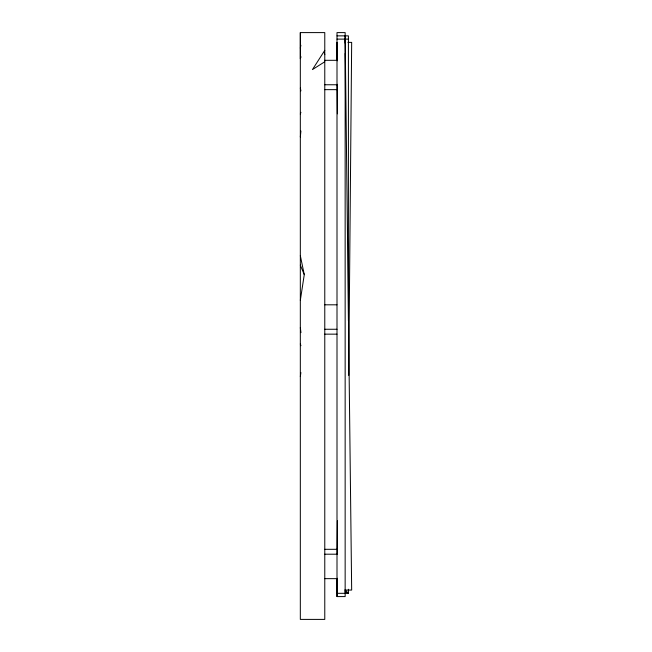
<?xml version="1.0" encoding="UTF-8"?>
<svg xmlns="http://www.w3.org/2000/svg" width="652" height="652" viewBox="0 0 652 652"><rect width="100%" height="100%" fill="white"/><g stroke="black" fill="none" stroke-linecap="round" stroke-linejoin="round"><path stroke-width="0.98" d="M300.327 32.6L300.327 619.4L324.777 619.4L324.777 32.6L300.327 32.6L300.327 58.68L301.028 56.814M337.002 590.06L337.068 578.862M337.214 554.42L337.41 520.809M348.714 375.389L351.672 42.38L347.948 42.38M337.002 596.58L337.002 32.6L345.152 32.6L345.152 596.58L337.002 596.58L337.271 578.267M337.247 579.082L337.002 593.32L348.412 593.32L348.412 589.253M300.327 136.92L300.922 130.995M300.327 376.53L300.898 372.561M300.327 300.327L304.264 274.639L300.327 255.682M300.327 48.166L300.874 45.249M300.327 114.1L300.922 112.323M324.777 50.359L312.455 69.568L324.777 61.761M337.002 35.86L348.412 35.86L348.412 320.792M337.002 39.12L348.412 39.12M324.777 60.31L337.002 60.31M324.777 84.76L337.002 84.76M324.777 89.65L337.002 89.65M324.777 304.81L337.002 304.81M324.777 329.26L337.002 329.26M324.777 334.15L337.002 334.15M324.777 549.31L337.002 549.31M324.777 554.2L337.002 554.2M324.777 578.65L337.002 578.65M344.827 590.06L351.672 590.06L345.152 35.86M344.794 591.869L348.412 593.32L345.152 590.06M300.327 265.144L304.264 274.639M300.327 343.93L300.922 345.707M324.321 52.73L324.777 54.646M300.327 88.02L300.906 90.897M300.327 327.63L300.955 332.642M337.271 60.709L337.002 42.38L337.108 60.709M345.152 39.12L345.177 43.195M345.234 53.374L345.511 99.202M337.231 84.32L337.41 113.847"/></g></svg>
